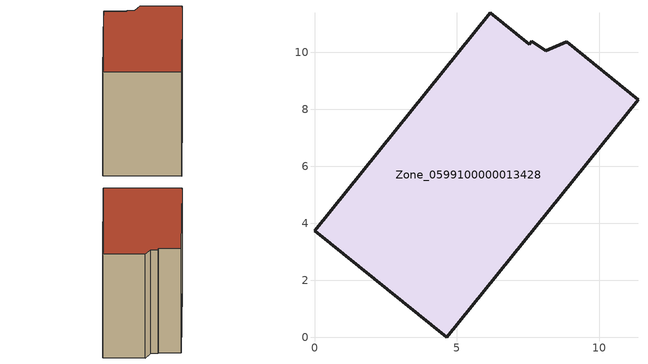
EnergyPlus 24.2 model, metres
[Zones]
Zone_0599100000013428
 floor ground (C_G): 0,3.74 6.17,11.39 7.54,10.29 7.63,10.39 8.11,10.06 8.85,10.36 11.35,8.34 4.64,0 z0
 wall outside (C_F): 6.17,11.39 0,3.74 4.64,0 11.35,8.34 8.85,10.36 8.11,10.06 7.63,10.39 7.54,10.29 6.17,11.39 z0:8.9
 roof outside (C_R): 11.35,8.34 8.85,10.36 8.11,10.06 7.63,10.39 7.54,10.29 6.17,11.39 0,3.74 4.64,0 z8.9
[BUILDING]
Pand.0599100000013428: North Axis=0; Terrain=City; Loads Convergence Tolerance Value=0.04; Temperature Convergence Tolerance Value=0.4; Solar Distribution=FullExterior; Maximum Number of Warmup Days=25; Minimum Number of Warmup Days=1
[Site:Location]
Rotterdam.The.Hague.AP_ZH_NLD Design_Conditions: Latitude=51.96; Longitude=4.45; Time Zone=1; Elevation=-4.5
[SITE:GROUNDTEMPERATURE:BUILDINGSURFACE]
18, 18, 18, 18, 18, 18, 18, 18, 18, 18, 18, 18
[MATERIAL] Thermal Absorptance=0.9; Solar Absorptance=0.7; Visible Absorptance=0.7
Name | Roughness | Thickness | Conductivity | Density | Specific Heat
G.TI.1946 | MediumSmooth | 0.15 | 1 | 540 | 1210
F.TI.1946 | Rough | 0.3 | 0.857143 | 1920 | 840
R.TI.1946 | MediumRough | 0.2 | 0.1 | 1500 | 1000
[CONSTRUCTION]
C_G: G.TI.1946
C_F: F.TI.1946
C_R: R.TI.1946
[ZONE]
Zone_0599100000013428: Type=1; Multiplier=1; Ceiling Height=Autocalculate; Volume=Autocalculate; Floor Area=autocalculate; Part of Total Floor Area=Yes
[ZONEINFILTRATION:DESIGNFLOWRATE]
Infil_Zone_0599100000013428: Zone or ZoneList or Space or SpaceList=Zone_0599100000013428; Schedule=AlwaysOn; Design Flow Rate Calculation Method=Flow/Area; Flow Rate per Floor Area=0.003; Constant Term Coefficient=1; Temperature Term Coefficient=0; Velocity Term Coefficient=0; Velocity Squared Term Coefficient=0
[HVACTEMPLATE:ZONE:IDEALLOADSAIRSYSTEM]
Zone_0599100000013428: Maximum Heating Supply Air Temperature=50; Minimum Cooling Supply Air Temperature=13; Maximum Heating Supply Air Humidity Ratio=0.0156; Minimum Cooling Supply Air Humidity Ratio=0.0077; Heating Limit=NoLimit; Cooling Limit=NoLimit; Dehumidification Control Type=ConstantSensibleHeatRatio; Cooling Sensible Heat Ratio=0.7; Dehumidification Setpoint=60; Humidification Control Type=None; Humidification Setpoint=30; Outdoor Air Method=None; Outdoor Air Flow Rate per Person=0.00944; Outdoor Air Flow Rate per Zone Floor Area=0; Outdoor Air Flow Rate per Zone=0; Demand Controlled Ventilation Type=None; Outdoor Air Economizer Type=NoEconomizer; Heat Recovery Type=None; Sensible Heat Recovery Effectiveness=0.7; Latent Heat Recovery Effectiveness=0.65
[ZONECONTROL:THERMOSTAT]
ThermostatControl_Zone_0599100000013428: Zone or ZoneList=Zone_0599100000013428; Control Type Schedule=DualSetpointControlType; Control 1=Thermostat_Zone_0599100000013428; Temperature Difference Between Cutout And Setpoint=0
[THERMOSTATSETPOINT:DUALSETPOINT]
Thermostat_Zone_0599100000013428: Heating Setpoint Temperature Schedule=HeatingSetpoint_Zone_0599100000013428; Cooling Setpoint Temperature Schedule=CoolingSetpoint_Zone_0599100000013428
[SCHEDULE:COMPACT]
HeatingSetpoint_Zone_0599100000013428: Through: 12/31, For: AllDays, Until: 24:00, 21
CoolingSetpoint_Zone_0599100000013428: Through: 12/31, For: AllDays, Until: 24:00, 24
DualSetpointControlType: Through: 12/31, For: AllDays, Until: 24:00, 4
AlwaysOn: Through: 12/31, For: AllDays, Until: 24:00, 1
